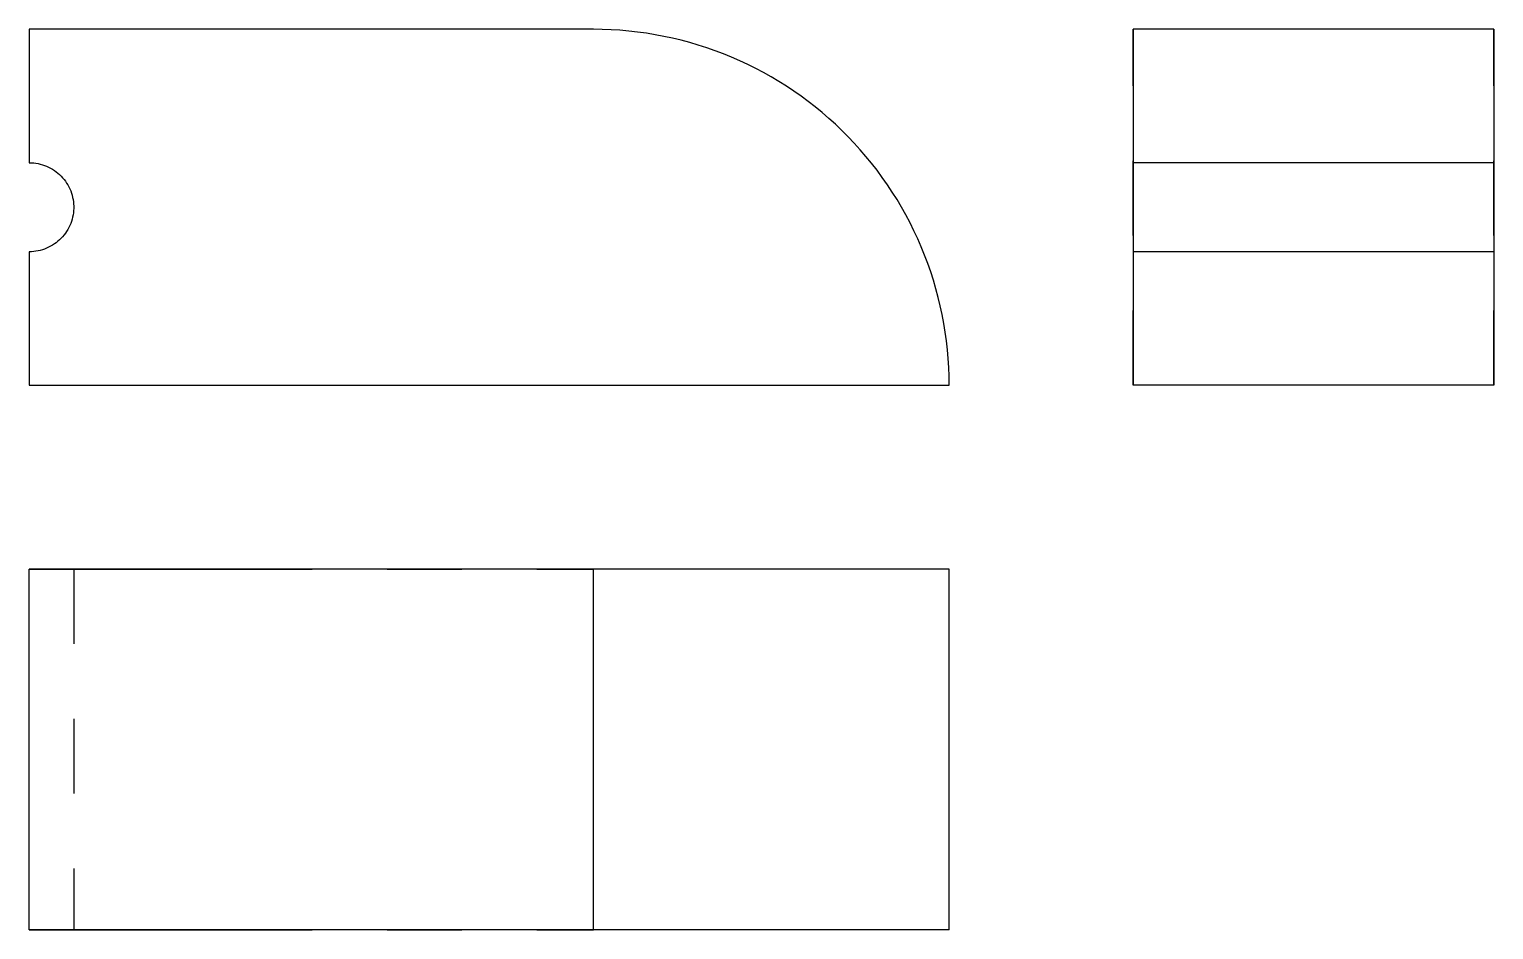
# Model space of a CAD drawing. Extents: x 0 to 1.96, y 0 to 1.2.
import ezdxf

# ---------------------------------------------------------------- set-up
doc = ezdxf.new("R2010")
doc.units = 0
doc.linetypes.add('HIDDEN', pattern=[0.061496, 0.041018, -0.020478])
for name, color, linetype in [('FRONT', 7, 'CONTINUOUS'), ('LEFT', 7, 'CONTINUOUS'), ('LEFT_HID', 7, 'HIDDEN'), ('TOP', 7, 'CONTINUOUS'), ('TOP_HID', 7, 'HIDDEN')]:
    doc.layers.add(name, color=color, linetype=linetype)

msp = doc.modelspace()

# ---------------------------------------------------------------- linework, layer by layer
at = {"layer": 'FRONT'}
for p, q in [((0.754164, 1.203684), (0, 1.203684)), ((0, 1.203684), (0, 1.025275)), ((0.766025, 1.203536), (0.754164, 1.203684)), ((0.777878, 1.203092), (0.766025, 1.203536)), ((0.789717, 1.202354), (0.777878, 1.203092)), ((0.801534, 1.20132), (0.789717, 1.202354)), ((0.813321, 1.199992), (0.801534, 1.20132)), ((0.825072, 1.19837), (0.813321, 1.199992)), ((0.836778, 1.196456), (0.825072, 1.19837)), ((0.848433, 1.194251), (0.836778, 1.196456)), ((0.86003, 1.191756), (0.848433, 1.194251)), ((0.87156, 1.188972), (0.86003, 1.191756)), ((0.883018, 1.185902), (0.87156, 1.188972)), ((0.894396, 1.182547), (0.883018, 1.185902)), ((0.905686, 1.17891), (0.894396, 1.182547)), ((0.916882, 1.174992), (0.905686, 1.17891)), ((0.927977, 1.170797), (0.916882, 1.174992)), ((0.938964, 1.166326), (0.927977, 1.170797)), ((0.949837, 1.161582), (0.938964, 1.166326)), ((0.960587, 1.156569), (0.949837, 1.161582)), ((0.971209, 1.15129), (0.960587, 1.156569)), ((0.981697, 1.145747), (0.971209, 1.15129)), ((0.992042, 1.139944), (0.981697, 1.145747)), ((1.00224, 1.133886), (0.992042, 1.139944)), ((1.012284, 1.127575), (1.00224, 1.133886)), ((1.022167, 1.121016), (1.012284, 1.127575)), ((1.031884, 1.114212), (1.022167, 1.121016)), ((1.041428, 1.107168), (1.031884, 1.114212)), ((1.050794, 1.099889), (1.041428, 1.107168)), ((1.059975, 1.092378), (1.050794, 1.099889)), ((1.068966, 1.08464), (1.059975, 1.092378)), ((1.077761, 1.076681), (1.068966, 1.08464)), ((1.086355, 1.068505), (1.077761, 1.076681)), ((1.094743, 1.060118), (1.086355, 1.068505)), ((1.102919, 1.051524), (1.094743, 1.060118)), ((1.110878, 1.042728), (1.102919, 1.051524)), ((1.118615, 1.033737), (1.110878, 1.042728)), ((0, 1.025275), (0.002964, 1.025201)), ((0.002964, 1.025201), (0.005921, 1.024979)), ((0.005921, 1.024979), (0.008863, 1.024611)), ((0.008863, 1.024611), (0.011784, 1.024096)), ((0.011784, 1.024096), (0.014675, 1.023436)), ((0.014675, 1.023436), (0.017529, 1.022633)), ((0.017529, 1.022633), (0.02034, 1.021688)), ((0.02034, 1.021688), (0.0231, 1.020605)), ((0.0231, 1.020605), (0.025803, 1.019385)), ((0.025803, 1.019385), (0.028442, 1.018033)), ((1.126126, 1.024556), (1.118615, 1.033737)), ((1.133405, 1.015191), (1.126126, 1.024556)), ((0.028442, 1.018033), (0.03101, 1.01655)), ((0.03101, 1.01655), (0.0335, 1.014941)), ((0.0335, 1.014941), (0.035908, 1.01321)), ((0.035908, 1.01321), (0.038226, 1.011362)), ((0.038226, 1.011362), (0.04045, 1.009399)), ((0.04045, 1.009399), (0.042572, 1.007329)), ((0.042572, 1.007329), (0.044589, 1.005155)), ((0.044589, 1.005155), (0.046495, 1.002884)), ((0.046495, 1.002884), (0.048286, 1.00052)), ((0.048286, 1.00052), (0.049956, 0.99807)), ((1.140449, 1.005647), (1.133405, 1.015191)), ((1.147253, 0.99593), (1.140449, 1.005647)), ((0.049956, 0.99807), (0.051502, 0.99554)), ((0.051502, 0.99554), (0.05292, 0.992936)), ((0.05292, 0.992936), (0.054207, 0.990264)), ((0.054207, 0.990264), (0.055359, 0.987532)), ((0.055359, 0.987532), (0.056373, 0.984745)), ((0.056373, 0.984745), (0.057247, 0.981912)), ((0.057247, 0.981912), (0.057979, 0.979038)), ((0.057979, 0.979038), (0.058566, 0.976132)), ((1.153812, 0.986047), (1.147253, 0.99593)), ((1.160123, 0.976003), (1.153812, 0.986047)), ((0.058566, 0.976132), (0.059008, 0.9732)), ((0.059008, 0.9732), (0.059303, 0.970249)), ((0.059303, 0.961361), (0.059008, 0.95841)), ((0.059303, 0.970249), (0.059451, 0.967288)), ((0.059451, 0.964323), (0.059303, 0.961361)), ((0.059451, 0.967288), (0.059451, 0.964323)), ((1.166182, 0.965805), (1.160123, 0.976003)), ((1.171984, 0.955459), (1.166182, 0.965805)), ((0.054207, 0.941346), (0.05292, 0.938674)), ((0.055359, 0.944078), (0.054207, 0.941346)), ((0.056373, 0.946865), (0.055359, 0.944078)), ((0.057247, 0.949698), (0.056373, 0.946865)), ((0.057979, 0.952572), (0.057247, 0.949698)), ((0.058566, 0.955478), (0.057979, 0.952572)), ((0.059008, 0.95841), (0.058566, 0.955478)), ((1.177527, 0.944972), (1.171984, 0.955459)), ((1.182806, 0.93435), (1.177527, 0.944972)), ((0.038226, 0.920249), (0.035908, 0.9184)), ((0.04045, 0.922211), (0.038226, 0.920249)), ((0.042572, 0.924281), (0.04045, 0.922211)), ((0.044589, 0.926455), (0.042572, 0.924281)), ((0.046495, 0.928726), (0.044589, 0.926455)), ((0.048286, 0.93109), (0.046495, 0.928726)), ((0.049956, 0.93354), (0.048286, 0.93109)), ((0.051502, 0.93607), (0.049956, 0.93354)), ((0.05292, 0.938674), (0.051502, 0.93607)), ((1.187819, 0.923599), (1.182806, 0.93435)), ((1.192563, 0.912727), (1.187819, 0.923599)), ((0.002964, 0.906409), (0, 0.906335)), ((0, 0.906335), (0, 0.727926)), ((0.005921, 0.906631), (0.002964, 0.906409)), ((0.008863, 0.907), (0.005921, 0.906631)), ((0.011784, 0.907515), (0.008863, 0.907)), ((0.014675, 0.908174), (0.011784, 0.907515)), ((0.017529, 0.908978), (0.014675, 0.908174)), ((0.02034, 0.909922), (0.017529, 0.908978)), ((0.0231, 0.911005), (0.02034, 0.909922)), ((0.025803, 0.912225), (0.0231, 0.911005)), ((0.028442, 0.913578), (0.025803, 0.912225)), ((0.03101, 0.91506), (0.028442, 0.913578)), ((0.0335, 0.916669), (0.03101, 0.91506)), ((0.035908, 0.9184), (0.0335, 0.916669)), ((1.197034, 0.90174), (1.192563, 0.912727)), ((1.201229, 0.890645), (1.197034, 0.90174)), ((1.205147, 0.879449), (1.201229, 0.890645)), ((1.208785, 0.868158), (1.205147, 0.879449)), ((1.212139, 0.856781), (1.208785, 0.868158)), ((1.215209, 0.845323), (1.212139, 0.856781)), ((1.217993, 0.833792), (1.215209, 0.845323)), ((1.220488, 0.822196), (1.217993, 0.833792)), ((1.222693, 0.810541), (1.220488, 0.822196)), ((1.224607, 0.798834), (1.222693, 0.810541)), ((1.226229, 0.787084), (1.224607, 0.798834)), ((1.227557, 0.775297), (1.226229, 0.787084)), ((1.228591, 0.76348), (1.227557, 0.775297)), ((1.22933, 0.751641), (1.228591, 0.76348)), ((1.229773, 0.739787), (1.22933, 0.751641)), ((0, 0.727926), (0.278406, 0.727926)), ((0.278406, 0.727926), (0.754164, 0.727926)), ((0.754164, 0.727926), (1.229921, 0.727926)), ((1.229921, 0.727926), (1.229773, 0.739787))]:
    msp.add_line(p, q, dxfattribs=at)
at = {"layer": 'LEFT'}
for p, q in [((1.957848, 1.203684), (1.475905, 1.203684)), ((1.475905, 1.203684), (1.475905, 1.025275)), ((1.957848, 1.203684), (1.957848, 1.025275)), ((1.957848, 1.025275), (1.475905, 1.025275)), ((1.475905, 1.025275), (1.475905, 0.906335)), ((1.957848, 1.025275), (1.957848, 0.906335)), ((1.957848, 0.906335), (1.475905, 0.906335)), ((1.475905, 0.906335), (1.475905, 0.727926)), ((1.957848, 0.906335), (1.957848, 0.727926)), ((1.957848, 0.727926), (1.475905, 0.727926))]:
    msp.add_line(p, q, dxfattribs=at)
at = {"layer": 'LEFT_HID', "linetype": 'HIDDEN'}
for p, q in [((1.475905, 0.727926), (1.475905, 1.203684)), ((1.475905, 0.727926), (1.475905, 1.203684)), ((1.475905, 0.727926), (1.475905, 1.203684)), ((1.475905, 0.727926), (1.475905, 1.203684)), ((1.957848, 0.727926), (1.957848, 1.203684)), ((1.957848, 0.727926), (1.957848, 1.203684)), ((1.957848, 0.727926), (1.957848, 1.203684)), ((1.957848, 0.727926), (1.957848, 1.203684))]:
    msp.add_line(p, q, dxfattribs=at)
at = {"layer": 'TOP'}
for p, q in [((0.754164, 0.481942), (0, 0.481942)), ((0, 0), (0, 0.481942)), ((1.229921, 0.481942), (0.754164, 0.481942)), ((0.754164, 0), (0.754164, 0.481942)), ((1.229921, 0), (1.229921, 0.481942)), ((0.754164, 0), (0, 0)), ((1.229921, 0), (0.754164, 0))]:
    msp.add_line(p, q, dxfattribs=at)
at = {"layer": 'TOP_HID', "linetype": 'HIDDEN'}
for p, q in [((0, 0.481942), (0.278406, 0.481942)), ((0, 0.481942), (0.007552, 0.481942)), ((0.007552, 0.481942), (0, 0.481942)), ((0, 0.481942), (0.05947, 0.481942)), ((0.05947, 0.481942), (0, 0.481942)), ((0.007552, 0.481942), (0.015103, 0.481942)), ((0.015103, 0.481942), (0.007552, 0.481942)), ((0.015103, 0.481942), (0.022655, 0.481942)), ((0.022655, 0.481942), (0.015103, 0.481942)), ((0.022655, 0.481942), (0.030207, 0.481942)), ((0.030207, 0.481942), (0.022655, 0.481942)), ((0.030207, 0.481942), (0.037759, 0.481942)), ((0.037759, 0.481942), (0.030207, 0.481942)), ((0.037759, 0.481942), (0.04531, 0.481942)), ((0.04531, 0.481942), (0.037759, 0.481942)), ((0.04531, 0.481942), (0.052862, 0.481942)), ((0.052862, 0.481942), (0.04531, 0.481942)), ((0.052862, 0.481942), (0.060414, 0.481942)), ((0.060414, 0.481942), (0.052862, 0.481942)), ((0.05947, 0.481942), (0.05947, 0)), ((0.060414, 0.481942), (0.067965, 0.481942)), ((0.067965, 0.481942), (0.060414, 0.481942)), ((0.067965, 0.481942), (0.075517, 0.481942)), ((0.075517, 0.481942), (0.067965, 0.481942)), ((0.075517, 0.481942), (0.083069, 0.481942)), ((0.083069, 0.481942), (0.075517, 0.481942)), ((0.083069, 0.481942), (0.09062, 0.481942)), ((0.09062, 0.481942), (0.083069, 0.481942)), ((0.09062, 0.481942), (0.098172, 0.481942)), ((0.098172, 0.481942), (0.09062, 0.481942)), ((0.098172, 0.481942), (0.105724, 0.481942)), ((0.105724, 0.481942), (0.098172, 0.481942)), ((0.105724, 0.481942), (0.113276, 0.481942)), ((0.113276, 0.481942), (0.105724, 0.481942)), ((0.113276, 0.481942), (0.120827, 0.481942)), ((0.120827, 0.481942), (0.113276, 0.481942)), ((0.120827, 0.481942), (0.128379, 0.481942)), ((0.128379, 0.481942), (0.120827, 0.481942)), ((0.128379, 0.481942), (0.135931, 0.481942)), ((0.135931, 0.481942), (0.128379, 0.481942)), ((0.135931, 0.481942), (0.143482, 0.481942)), ((0.143482, 0.481942), (0.135931, 0.481942)), ((0.143482, 0.481942), (0.151034, 0.481942)), ((0.151034, 0.481942), (0.143482, 0.481942)), ((0.151034, 0.481942), (0.158586, 0.481942)), ((0.158586, 0.481942), (0.151034, 0.481942)), ((0.158586, 0.481942), (0.166138, 0.481942)), ((0.166138, 0.481942), (0.158586, 0.481942)), ((0.166138, 0.481942), (0.173689, 0.481942)), ((0.173689, 0.481942), (0.166138, 0.481942)), ((0.173689, 0.481942), (0.181241, 0.481942)), ((0.181241, 0.481942), (0.173689, 0.481942)), ((0.181241, 0.481942), (0.188793, 0.481942)), ((0.188793, 0.481942), (0.181241, 0.481942)), ((0.188793, 0.481942), (0.196344, 0.481942)), ((0.196344, 0.481942), (0.188793, 0.481942)), ((0.196344, 0.481942), (0.203896, 0.481942)), ((0.203896, 0.481942), (0.196344, 0.481942)), ((0.203896, 0.481942), (0.211448, 0.481942)), ((0.211448, 0.481942), (0.203896, 0.481942)), ((0.211448, 0.481942), (0.218999, 0.481942)), ((0.218999, 0.481942), (0.211448, 0.481942)), ((0.218999, 0.481942), (0.226551, 0.481942)), ((0.226551, 0.481942), (0.218999, 0.481942)), ((0.226551, 0.481942), (0.234103, 0.481942)), ((0.234103, 0.481942), (0.226551, 0.481942)), ((0.278406, 0.481942), (0.754164, 0.481942)), ((0.278406, 0.481942), (0.754164, 0.481942)), ((0, 0), (0.278406, 0)), ((0, 0), (0.007552, 0)), ((0.007552, 0), (0, 0)), ((0, 0), (0.05947, 0)), ((0.05947, 0), (0, 0)), ((0.007552, 0), (0.015103, 0)), ((0.015103, 0), (0.007552, 0)), ((0.015103, 0), (0.022655, 0)), ((0.022655, 0), (0.015103, 0)), ((0.022655, 0), (0.030207, 0)), ((0.030207, 0), (0.022655, 0)), ((0.030207, 0), (0.037759, 0)), ((0.037759, 0), (0.030207, 0)), ((0.037759, 0), (0.04531, 0)), ((0.04531, 0), (0.037759, 0)), ((0.04531, 0), (0.052862, 0)), ((0.052862, 0), (0.04531, 0)), ((0.052862, 0), (0.060414, 0)), ((0.060414, 0), (0.052862, 0)), ((0.060414, 0), (0.067965, 0)), ((0.067965, 0), (0.060414, 0)), ((0.067965, 0), (0.075517, 0)), ((0.075517, 0), (0.067965, 0)), ((0.075517, 0), (0.083069, 0)), ((0.083069, 0), (0.075517, 0)), ((0.083069, 0), (0.09062, 0)), ((0.09062, 0), (0.083069, 0)), ((0.09062, 0), (0.098172, 0)), ((0.098172, 0), (0.09062, 0)), ((0.098172, 0), (0.105724, 0)), ((0.105724, 0), (0.098172, 0)), ((0.105724, 0), (0.113276, 0)), ((0.113276, 0), (0.105724, 0)), ((0.113276, 0), (0.120827, 0)), ((0.120827, 0), (0.113276, 0)), ((0.120827, 0), (0.128379, 0)), ((0.128379, 0), (0.120827, 0)), ((0.128379, 0), (0.135931, 0)), ((0.135931, 0), (0.128379, 0)), ((0.135931, 0), (0.143482, 0)), ((0.143482, 0), (0.135931, 0)), ((0.143482, 0), (0.151034, 0)), ((0.151034, 0), (0.143482, 0)), ((0.151034, 0), (0.158586, 0)), ((0.158586, 0), (0.151034, 0)), ((0.158586, 0), (0.166138, 0)), ((0.166138, 0), (0.158586, 0)), ((0.166138, 0), (0.173689, 0)), ((0.173689, 0), (0.166138, 0)), ((0.173689, 0), (0.181241, 0)), ((0.181241, 0), (0.173689, 0)), ((0.181241, 0), (0.188793, 0)), ((0.188793, 0), (0.181241, 0)), ((0.188793, 0), (0.196344, 0)), ((0.196344, 0), (0.188793, 0)), ((0.196344, 0), (0.203896, 0)), ((0.203896, 0), (0.196344, 0)), ((0.203896, 0), (0.211448, 0)), ((0.211448, 0), (0.203896, 0)), ((0.211448, 0), (0.218999, 0)), ((0.218999, 0), (0.211448, 0)), ((0.218999, 0), (0.226551, 0)), ((0.226551, 0), (0.218999, 0)), ((0.226551, 0), (0.234103, 0)), ((0.234103, 0), (0.226551, 0)), ((0.278406, 0), (0.754164, 0)), ((0.278406, 0), (0.754164, 0))]:
    msp.add_line(p, q, dxfattribs=at)

doc.saveas('drawing.dxf')
